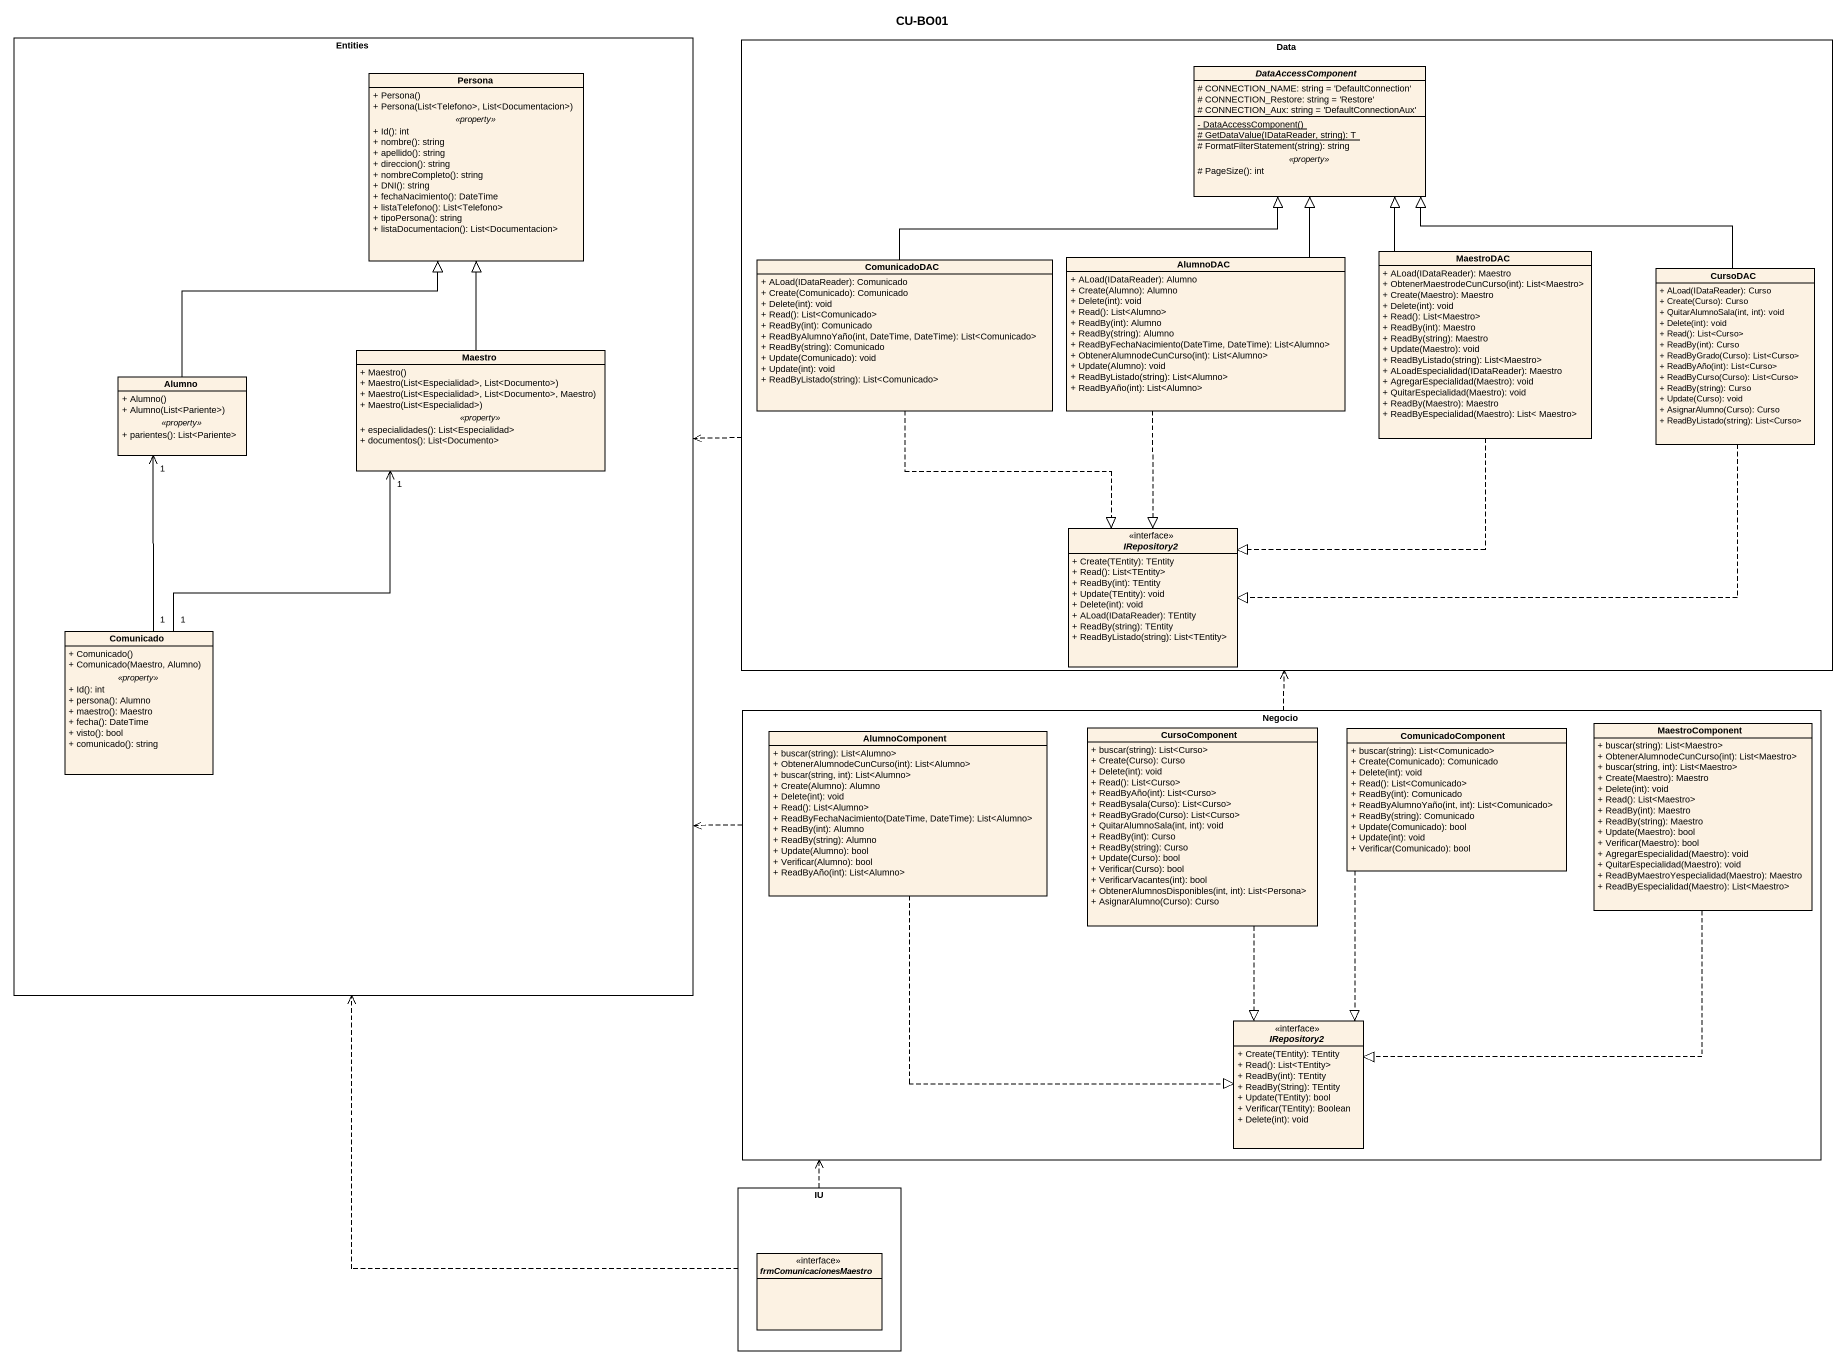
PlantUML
@startuml
title CU-BO01
hide circle
hide empty members
skinparam classAttributeIconSize 0
rectangle Entities {
  class Persona {
    + Persona()
    + Persona(List<Telefono>, List<Documentacion>)
    .. <<property>> ..
    + Id(): int
    + nombre(): string
    + apellido(): string
    + direccion(): string
    + nombreCompleto(): string
    + DNI(): string
    + fechaNacimiento(): DateTime
    + listaTelefono(): List<Telefono>
    + tipoPersona(): string
    + listaDocumentacion(): List<Documentacion>
  }
  class Maestro {
    + Maestro()
    + Maestro(List<Especialidad>, List<Documento>)
    + Maestro(List<Especialidad>, List<Documento>, Maestro)
    + Maestro(List<Especialidad>)
    .. <<property>> ..
    + especialidades(): List<Especialidad>
    + documentos(): List<Documento>
  }
  class Alumno {
    + Alumno()
    + Alumno(List<Pariente>)
    .. <<property>> ..
    + parientes(): List<Pariente>
  }
  class Comunicado {
    + Comunicado()
    + Comunicado(Maestro, Alumno)
    .. <<property>> ..
    + Id(): int
    + persona(): Alumno
    + maestro(): Maestro
    + fecha(): DateTime
    + visto(): bool
    + comunicado(): string
  }
}
rectangle Data {
  abstract class DataAccessComponent {
    # CONNECTION_NAME: string = 'DefaultConnection'
    # CONNECTION_Restore: string = 'Restore'
    # CONNECTION_Aux: string = 'DefaultConnectionAux'
    --
    {static} - DataAccessComponent()
    {static} # GetDataValue(IDataReader, string): T
    # FormatFilterStatement(string): string
    .. <<property>> ..
    # PageSize(): int
  }
  class ComunicadoDAC {
    + ALoad(IDataReader): Comunicado
    + Create(Comunicado): Comunicado
    + Delete(int): void
    + Read(): List<Comunicado>
    + ReadBy(int): Comunicado
    + ReadByAlumnoYaño(int, DateTime, DateTime): List<Comunicado>
    + ReadBy(string): Comunicado
    + Update(Comunicado): void
    + Update(int): void
    + ReadByListado(string): List<Comunicado>
  }
  class AlumnoDAC {
    + ALoad(IDataReader): Alumno
    + Create(Alumno): Alumno
    + Delete(int): void
    + Read(): List<Alumno>
    + ReadBy(int): Alumno
    + ReadBy(string): Alumno
    + ReadByFechaNacimiento(DateTime, DateTime): List<Alumno>
    + ObtenerAlumnodeCunCurso(int): List<Alumno>
    + Update(Alumno): void
    + ReadByListado(string): List<Alumno>
    + ReadByAño(int): List<Alumno>
  }
  class MaestroDAC {
    + ALoad(IDataReader): Maestro
    + ObtenerMaestrodeCunCurso(int): List<Maestro>
    + Create(Maestro): Maestro
    + Delete(int): void
    + Read(): List<Maestro>
    + ReadBy(int): Maestro
    + ReadBy(string): Maestro
    + Update(Maestro): void
    + ReadByListado(string): List<Maestro>
    + ALoadEspecialidad(IDataReader): Maestro
    + AgregarEspecialidad(Maestro): void
    + QuitarEspecialidad(Maestro): void
    + ReadBy(Maestro): Maestro
    + ReadByEspecialidad(Maestro): List< Maestro>
  }
  class CursoDAC {
    + ALoad(IDataReader): Curso
    + Create(Curso): Curso
    + QuitarAlumnoSala(int, int): void
    + Delete(int): void
    + Read(): List<Curso>
    + ReadBy(int): Curso
    + ReadByGrado(Curso): List<Curso>
    + ReadByAño(int): List<Curso>
    + ReadByCurso(Curso): List<Curso>
    + ReadBy(string): Curso
    + Update(Curso): void
    + AsignarAlumno(Curso): Curso
    + ReadByListado(string): List<Curso>
  }
  interface IRepository2 {
    + Create(TEntity): TEntity
    + Read(): List<TEntity>
    + ReadBy(int): TEntity
    + Update(TEntity): void
    + Delete(int): void
    + ALoad(IDataReader): TEntity
    + ReadBy(string): TEntity
    + ReadByListado(string): List<TEntity>
  }
}
rectangle Negocio {
  class AlumnoComponent {
    + buscar(string): List<Alumno>
    + ObtenerAlumnodeCunCurso(int): List<Alumno>
    + buscar(string, int): List<Alumno>
    + Create(Alumno): Alumno
    + Delete(int): void
    + Read(): List<Alumno>
    + ReadByFechaNacimiento(DateTime, DateTime): List<Alumno>
    + ReadBy(int): Alumno
    + ReadBy(string): Alumno
    + Update(Alumno): bool
    + Verificar(Alumno): bool
    + ReadByAño(int): List<Alumno>
  }
  class CursoComponent {
    + buscar(string): List<Curso>
    + Create(Curso): Curso
    + Delete(int): void
    + Read(): List<Curso>
    + ReadByAño(int): List<Curso>
    + ReadBysala(Curso): List<Curso>
    + ReadByGrado(Curso): List<Curso>
    + QuitarAlumnoSala(int, int): void
    + ReadBy(int): Curso
    + ReadBy(string): Curso
    + Update(Curso): bool
    + Verificar(Curso): bool
    + VerificarVacantes(int): bool
    + ObtenerAlumnosDisponibles(int, int): List<Persona>
    + AsignarAlumno(Curso): Curso
  }
  class ComunicadoComponent {
    + buscar(string): List<Comunicado>
    + Create(Comunicado): Comunicado
    + Delete(int): void
    + Read(): List<Comunicado>
    + ReadBy(int): Comunicado
    + ReadByAlumnoYaño(int, int): List<Comunicado>
    + ReadBy(string): Comunicado
    + Update(Comunicado): bool
    + Update(int): void
    + Verificar(Comunicado): bool
  }
  class MaestroComponent {
    + buscar(string): List<Maestro>
    + ObtenerAlumnodeCunCurso(int): List<Maestro>
    + buscar(string, int): List<Maestro>
    + Create(Maestro): Maestro
    + Delete(int): void
    + Read(): List<Maestro>
    + ReadBy(int): Maestro
    + ReadBy(string): Maestro
    + Update(Maestro): bool
    + Verificar(Maestro): bool
    + AgregarEspecialidad(Maestro): void
    + QuitarEspecialidad(Maestro): void
    + ReadByMaestroYespecialidad(Maestro): Maestro
    + ReadByEspecialidad(Maestro): List<Maestro>
  }
  interface "IRepository2" as IRepository2_2 {
    + Create(TEntity): TEntity
    + Read(): List<TEntity>
    + ReadBy(int): TEntity
    + ReadBy(String): TEntity
    + Update(TEntity): bool
    + Verificar(TEntity): Boolean
    + Delete(int): void
  }
}
rectangle IU {
  interface frmComunicacionesMaestro
}
Data .left.> Entities
ComunicadoDAC -right-|> DataAccessComponent
ComunicadoDAC ..|> IRepository2
AlumnoDAC -up-|> DataAccessComponent
AlumnoDAC ..|> IRepository2
MaestroDAC -up-|> DataAccessComponent
MaestroDAC ..|> IRepository2
CursoDAC -left-|> DataAccessComponent
CursoDAC .left.|> IRepository2
Maestro -up-|> Persona
Alumno -up-|> Persona
Comunicado "1" -up-> "1" Maestro
Comunicado "1" -up-> "1" Alumno
Negocio .left.> Entities
Negocio .up.> Data
AlumnoComponent ..|> IRepository2_2
CursoComponent ..|> IRepository2_2
ComunicadoComponent ..|> IRepository2_2
MaestroComponent ..|> IRepository2_2
IU .up.> Entities
IU .up.> Negocio
@enduml
